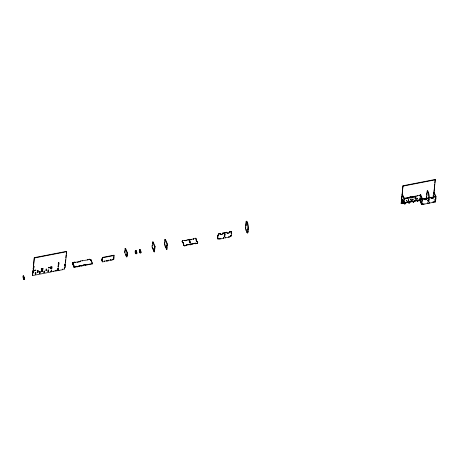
<?xml version="1.0" encoding="UTF-8"?>
<svg xmlns="http://www.w3.org/2000/svg" width="459" height="459" viewBox="0 0 459 459"><rect width="100%" height="100%" fill="white"/><g stroke="black" fill="none" stroke-linecap="round" stroke-linejoin="round"><path stroke-width="0.34" stroke-dasharray="2.29 1.72" d="M406.255 200.468L406.714 200.376L406.106 200.118L406.714 200.376M406.904 201.381L407.403 200.962L407.552 201.312L406.904 201.381L406.456 200.331L406.915 200.239L407.368 201.289L407.403 200.962M408.694 199.613L408.711 201.266L408.246 201.352L408.235 199.705L408.849 199.963L408.235 199.705M408.246 201.352L408.401 199.889L409.015 200.147L408.912 201.128L408.453 201.214L408.401 199.889M408.694 201.426L408.866 199.803M411 200.967L410.501 199.797L410.656 198.334M411.666 200.13L411.166 200.549L410.822 198.523M411.712 201.455L410.96 199.711L411.115 198.248M411.631 200.457L411.281 198.431M412.498 198.873L412.36 200.17L412.825 200.084L412.957 198.781L412.498 198.873L412.71 200.382M412.509 200.52L412.664 199.057L413.278 199.321L413.175 200.296M412.974 200.434L413.129 198.971M414.764 197.158L414.764 198.971M416.772 199.694L416.927 198.225L417.386 198.139L417.237 199.602L416.772 199.694L416.761 198.041L417.374 198.299L416.761 198.041M416.973 199.55L416.927 198.225M417.22 197.949L417.082 199.252L416.623 199.344M417.438 199.464L417.386 198.139M419.606 199.395L419.744 198.093L420.358 198.357L419.744 198.093M419.761 199.745L419.962 197.795L419.503 197.886A3.683 0.947 79 0 0 420.048 198.718M420.071 199.309L420.209 198.007M420.358 198.357L420.559 196.406M410.719 199.499L411.178 199.407M412.647 199.223L413.111 199.131L412.957 198.781M408.55 200.239L409.015 200.147M410.501 199.797L410.96 199.711M412.813 199.407L413.278 199.321M417.076 198.575L417.541 198.489M408.097 201.002L408.562 200.916M434.449 199.476L433.99 199.562L434.289 200.262L433.927 199.005M427.576 199.929L428.029 200.973M427.117 200.015L427.57 201.065M427.082 200.342L427.536 201.392M411.201 200.222L411.356 200.572M406.697 200.543L407.449 202.287M420.375 198.489A3.683 0.947 79 0 1 420.1 198.07M410.828 199.195L410.369 199.286L410.518 199.636L410.977 199.545L410.828 199.195"/><path stroke-width="0.69" d="M24.247 278.12L24.212 278.447L23.868 276.421L23.547 275.888L23.088 275.974L23.082 277.787L23.834 279.537L24.293 279.445L24.396 278.47L23.788 278.211M23.237 276.324L23.713 276.071L23.237 276.324L23.088 275.974M23.868 277.414L23.753 278.538L23.3 277.488L23.403 276.513L23.868 276.421M23.834 279.537L24.023 277.735M32.612 275.549L32.95 272.302L33.415 272.21L33.484 271.562L32.87 271.298L33.329 271.212L33.266 271.86L32.801 271.952L32.612 275.549L51.047 271.957L51.213 270.334L51.678 270.242L51.54 271.544L57.036 270.787L56.922 270.116L57.036 270.787M32.87 271.298L33.57 268.934M33.846 266.329L33.995 266.679L33.381 266.421L33.846 266.329L33.111 269.02L33.719 269.284L33.019 271.648M33.381 266.421L34.305 257.637L66.566 251.348L65.385 264.384L64.92 264.476L64.788 265.772L65.247 265.686L64.633 265.422L64.788 265.772M33.26 269.37L33.249 267.723M33.536 266.771L34.305 257.637M33.398 268.073L33.857 267.981L33.995 266.679M34.012 270.821L33.897 270.144L34.012 270.821L35.854 270.46L35.888 270.133L34.046 270.494M35.303 274.069L35.291 272.422L35.303 274.069L35.768 273.983L35.75 272.33L35.768 273.983M37.426 272.003L37.558 270.701L38.022 270.615L38.034 272.262L37.426 272.003L37.885 271.917L38.022 270.615M37.575 272.353L37.558 270.701M39.417 272.893L39.554 271.59L40.013 271.498L40.031 273.151L39.417 272.893L39.881 272.801L40.013 271.498M39.566 273.237L39.554 271.59M41.385 269.381L41.27 268.704L41.385 269.381L43.226 269.02L43.261 268.699L41.419 269.054M41.838 271.521L41.976 270.225L42.435 270.133L42.297 271.435L41.838 271.521L41.821 269.875M44.294 272.319L44.431 271.017L43.966 271.108L43.829 272.411L44.294 272.319L43.68 272.061M46.239 269.393L46.698 269.301L46.56 270.603L46.101 270.69L46.084 269.043M46.56 270.603L46.548 268.951M48.092 271.579L48.229 270.276L48.694 270.185L48.556 271.487L48.092 271.579L48.08 269.926M48.757 267.941L48.643 267.27L48.757 267.941L50.599 267.586L50.484 266.909L50.599 267.586M48.556 271.487L48.539 269.835M50.926 268.796L50.846 267.792L50.926 268.796L51.385 268.704L51.867 266.639M51.385 268.704L51.27 268.033M51.408 266.731L51.454 268.056L50.995 268.142M51.454 268.056L51.557 267.081L52.016 266.989L51.884 268.291L51.419 268.377M51.528 269.892L51.54 271.544M58.224 264.126L58.362 262.823L58.827 262.737L58.838 264.384L58.224 264.126L58.689 264.034L58.827 262.737M57.759 270.328L57.748 268.681L57.759 270.328L57.071 270.466M58.241 265.778L58.104 267.075L58.563 266.989L58.7 265.686L58.092 265.428M58.379 264.476L58.362 262.823M58.224 270.242L58.207 268.59L58.224 270.242L58.913 270.104L58.878 270.431L62.567 269.708L62.453 269.037M58.563 266.989L58.551 265.336M64.633 265.422L64.771 264.126L65.385 264.384M62.602 269.387L64.444 269.026L64.432 267.373M64.96 266.633L65.098 265.336M65.379 262.623L65.677 259.805M65.901 257.694L66.194 254.871M66.343 253.466L66.566 251.348M64.581 267.723L65.04 267.637L65.247 265.686M72.585 263.971L73.079 263.552L72.585 263.971L72.321 262.944L73.239 262.766L73.09 262.416L74.932 262.055L75.052 262.732M73.09 262.416L73.205 263.087L72.287 263.271M73.188 265.365L73.681 264.952L73.188 265.365L73.079 263.552M72.883 264.665L73.383 264.252M87.801 259.863L87.835 259.536L89.683 259.18L89.832 259.53L90.75 259.346L91.054 260.046L90.595 260.138L90.893 260.838L91.352 260.746L92.523 263.868L85.15 265.308L85.03 264.631L83.188 264.992L83.303 265.669L81.002 266.117L80.882 265.44L79.04 265.801L79.155 266.478L76.854 266.926L76.739 266.249L74.892 266.61L75.006 267.287L74.088 267.465L73.819 266.438L74.283 266.352L73.681 264.952M74.088 267.465L73.819 266.438M74.897 262.382L74.932 262.055M75.006 267.287L74.892 266.61M76.854 266.926L76.739 266.249M79.155 266.478L79.04 265.801M87.835 259.536L87.99 259.886L80.463 260.976L80.577 261.653L77.123 262.324M81.002 266.117L80.882 265.44M82.276 260.942L82.304 260.614M83.303 265.669L83.188 264.992M85.15 265.308L85.03 264.631M89.648 259.507L89.683 259.18M90.75 259.346L91.02 260.373L90.561 260.465M91.02 260.373L91.054 260.046M91.352 260.746L92.523 263.868M101.76 260.098L102.368 260.356L101.76 260.098L102.495 257.407L114.016 255.158L113.752 259.41L110.958 260.276L110.837 259.599L110.958 260.276M101.909 260.448L101.898 258.796M102.219 260.006L102.082 261.309L102.661 261.894L104.503 261.532L104.388 260.861M102.231 261.659L102.368 260.356M102.047 259.146L102.506 259.054L102.495 257.407M106.809 261.085L106.689 260.408L106.809 261.085L108.651 260.723L108.536 260.052M113.752 259.41L113.878 256.461M126.787 256.432L126.323 256.524L124.705 252.352L124.842 251.05L125.301 250.958M127.241 253.856L127.12 256.805L126.661 256.897L126.782 253.942L127.395 254.206L127.527 252.903L125.577 248.359L125.118 248.445L124.991 251.4L124.842 251.05M126.323 256.524L126.357 256.197L126.661 256.897M126.931 254.292L127.068 252.995L125.118 248.445M136.512 253.064A3.683 0.947 79 0 1 135.221 252.892L135.244 250.918L135.703 250.826L136.512 253.064L136.977 252.972L136.26 250.901L135.761 251.314L136.26 250.901M135.921 250.528L135.853 251.176L135.394 251.268L135.462 250.614L135.921 250.528L136.225 251.222M135.703 250.826L135.635 251.475L135.175 251.566M140.689 252.249A3.683 0.947 79 0 1 139.398 252.077L139.421 250.103L139.88 250.012L140.689 252.249L141.148 252.157L140.431 250.086L139.972 250.172M140.431 250.086L140.397 250.413L140.098 249.713L139.639 249.799L139.57 250.453L139.421 250.103M139.88 250.012L139.811 250.66L139.352 250.752M140.098 249.713L139.938 250.499L139.639 249.799M152.64 245.249L152.176 245.341L152.004 246.965L152.618 247.229M152.79 245.599L152.325 245.691L152.52 242.088L153.128 242.346L152.52 242.088M152.158 247.315L152.193 246.994L153.358 250.115L153.817 250.023M152.669 242.438L153.163 242.025L155.119 246.569L154.947 248.193L154.333 247.935L154.109 251.859L154.568 251.773L154.798 247.843M153.128 242.346L153.163 242.025M153.358 250.115L153.392 249.788L154.109 251.859M154.488 248.285L154.654 246.655L152.704 242.111M165.016 242.84L164.552 242.926L164.379 244.555L164.993 244.813L165.028 244.486L164.534 244.905M164.552 242.926L164.701 243.276L164.896 239.673L165.504 239.937L164.896 239.673M165.045 240.023L165.538 239.609L167.495 244.154L167.323 245.783L166.709 245.519L167.323 245.783M165.504 239.937L165.538 239.609M166.192 247.613L165.733 247.699L164.569 244.578M165.733 247.699L165.768 247.378L166.485 249.449L166.944 249.357L167.174 245.433M166.485 249.449L166.709 245.519M166.864 245.869L167.03 244.245L165.079 239.701M182.693 242.88L183.193 242.461L182.693 242.88L182.097 241.48L182.441 240.717L184.283 240.355L184.432 240.705L189.814 239.277L189.928 239.954L189.814 239.277M182.407 241.038L182.441 240.717M183.193 242.461L183.898 245.674L184.392 245.261L183.898 245.674M184.248 240.682L184.283 240.355M197.158 241.256L196.659 241.669L197.158 241.256L197.754 242.656L197.295 242.742L197.41 243.419L195.568 243.781L195.454 243.104L191.764 243.821L191.879 244.498L190.037 244.854L189.923 244.182L186.234 244.899L186.354 245.576L184.507 245.932L184.392 245.261M186.354 245.576L186.234 244.899M187.966 239.638L188.087 240.309L188.121 239.988M190.588 243.236L189.722 240.809L189.263 240.9L190.164 243L190.623 242.909L189.722 240.809M190.037 244.854L189.923 244.182M191.879 244.498L191.764 243.821M193.497 238.56L193.618 239.231L193.497 238.56L195.345 238.198L195.459 238.875L195.918 238.783L195.953 238.456L195.494 238.548M195.345 238.198L195.459 238.875M195.568 243.781L195.454 243.104M196.062 240.269L196.555 239.856L195.953 238.456M197.41 243.419L197.295 242.742M197.261 243.069L197.754 242.656M223.493 238.33L223.378 237.659L223.493 238.33L219.809 239.053L219.695 238.376L219.844 238.726L217.996 239.087L218.1 238.112L217.491 237.848L218.364 233.861L220.091 233.522A1.463 0.907 -23.3 0 0 221.364 234.297A1.463 0.907 -23.3 0 0 222.856 232.983L226.769 232.22A1.463 0.907 -23.3 0 0 228.043 232.994A1.463 0.907 -23.3 0 0 229.534 231.68L231.267 231.342L231.244 233.315L231.703 233.229L231.095 232.965L231.244 233.315M217.641 238.198L217.727 235.576M217.996 239.087L217.95 237.762L217.491 237.848M217.882 235.926L218.341 235.834L218.364 233.861M219.809 239.053L219.844 238.726M224.204 236.224L224.445 233.947L224.904 233.855L224.818 236.483L224.204 236.224L224.669 236.133L224.904 233.855M224.359 236.574L224.445 233.947M229.024 237.257L228.909 236.58L229.024 237.257L223.527 238.009M231.095 232.965L231.267 231.342M230.9 236.569L230.854 235.243L230.9 236.569L229.058 236.93M231.003 235.593L231.468 235.507L231.703 233.229M247.321 232.174L246.856 232.26L245.387 228.439L245.525 227.136L245.99 227.05M245.525 227.136L245.68 227.486L245.869 223.889L246.328 223.797M246.477 224.147L246.018 224.239L246.144 221.284L246.753 221.542L246.144 221.284M246.294 221.634L246.787 221.221A4.211 1.084 79 0 1 247.636 223.045L247.82 223.665A4.211 1.084 79 0 1 248.319 228.02L248.089 231.944L247.481 231.686L248.089 231.944M246.753 221.542L246.787 221.221M246.856 232.26L247.355 231.847M247.94 231.594L247.803 232.897L247.344 232.983L247.481 231.686M247.631 232.036L247.854 228.106A4.211 1.084 79 0 0 247.361 223.757L247.177 223.131A4.211 1.084 79 0 0 246.328 221.307M404.023 203.13L401.292 203.664L401.143 203.314L402.985 185.752L435.247 179.463L434.065 192.499L433.6 192.585M401.292 203.664L401.482 200.061L401.941 199.975M401.803 198.787L401.7 199.763L401.55 199.413L402.009 199.321M402.388 195.746L401.929 195.838L401.941 197.485L401.791 197.135M402.985 185.752L402.216 194.886L402.675 194.794L404.477 198.988L404.339 200.29L403.731 200.032L403.742 201.685L404.201 201.593L404.052 201.243M402.101 199.487L402.067 199.814L401.768 199.114M402.405 200.187L403.57 203.308L422.005 199.717L420.088 194.846M402.669 201.208L401.654 198.437M403.765 202.195L403.272 202.608L403.731 202.517M403.57 203.308L404.018 199.08L402.061 194.536L402.526 194.444M404.201 201.593L404.069 202.895L403.914 202.545M404.534 198.575L404.419 197.898M404.637 203.096L404.672 202.769L404.718 204.094L405.182 204.008L405.131 202.683L405.096 203.004M406.335 202.769L406.221 202.092M408.642 202.321L408.676 201.994L406.37 202.442M409.359 202.172L409.394 201.851L409.445 203.176L408.98 203.262L409.084 202.287M410.065 197.496L410.099 197.169M410.369 201.283L410.484 201.96L410.335 201.61M411.907 197.135L411.941 196.808M413.811 201.369L413.708 202.344L413.243 202.43L413.347 201.455M415.642 198.345L415.848 196.395L404.327 198.638M415.848 196.395L415.59 200.646L415.435 200.296M417.438 196.056L417.323 195.385M417.426 200.6L417.461 200.279L417.506 201.604L417.971 201.512L417.919 200.187M419.314 195.373L419.279 195.7L419.744 195.609M419.727 200.072L419.761 199.745L420.324 201.472L420.788 201.381M420.237 195.195L420.731 194.777L422.687 199.321L422.515 200.95L421.901 200.692L421.666 202.964L422.274 203.228L422.137 204.525L421.528 204.266L420.96 202.545L420.926 202.867M404.568 198.248L420.696 195.104L420.731 194.777M433.089 197.468L433.635 192.264L434.099 192.172L436.05 196.716L435.505 201.92L421.678 204.616L422.223 199.413L420.272 194.868M423.984 204.169L424.018 203.842L422.171 204.203L422.022 203.853M425.717 198.902L425.751 198.581M423.904 198.936L426.44 198.443L426.428 196.791L426.577 197.141M426.44 198.443L427.226 190.961L427.69 190.875A4.211 1.084 79 0 1 428.54 192.7L428.723 193.319A4.211 1.084 79 0 1 429.217 197.668M427.69 190.875L427.518 192.499L426.904 192.241M427.553 202.775L427.668 203.452L427.518 203.102M428.62 199.063L428.528 201.69L428.993 201.599L429.079 198.971M433.984 191.443L434.283 188.626M434.432 187.215L434.725 184.398M434.874 182.986L435.247 179.463M433.084 201.696L433.198 202.373L433.049 202.023M435.029 200.359L435.04 202.012L434.891 201.662M435.384 201.249L435.505 201.92M435.671 198.563L435.643 200.623L435.178 200.709M34.459 257.987L66.716 251.698M403.134 186.102L435.396 179.813M246.007 222.586L246.466 222.495M247.321 223.625L247.78 223.533M152.382 243.39L152.841 243.299M164.758 240.975L165.217 240.883M245.731 225.185L246.19 225.099M245.881 225.535L246.345 225.449M125.129 250.098L125.588 250.006M58.511 263.173L58.976 263.082M402.078 196.188L402.537 196.096M427.191 191.288L427.656 191.196M245.387 228.439L245.852 228.352M247.854 228.106L248.319 228.02M188.551 239.839L189.779 239.604M124.705 252.352L125.164 252.261M189.963 239.627L193.652 238.909M154.654 246.655L155.119 246.569M167.03 244.245L167.495 244.154M218.513 234.205L220.24 233.872A1.463 0.907 -23.3 0 0 221.513 234.647A1.463 0.907 -23.3 0 0 223.005 233.333L226.924 232.57A1.463 0.907 -23.3 0 0 228.192 233.344A1.463 0.907 -23.3 0 0 229.689 232.03L231.416 231.692M409.95 196.819L410.868 196.641L411.023 196.991M428.224 193.273L428.683 193.187M182.097 241.48L182.556 241.388M185.625 240.791L186.859 240.55M190.542 239.833L191.77 239.592M33.863 270.471L35.704 270.11M41.235 269.031L42.463 268.79M48.608 267.591L50.45 267.236M75.087 262.405L80.612 261.326L80.463 260.976M48.792 267.62L50.633 267.258M102.644 257.757L114.165 255.508M127.068 252.995L127.527 252.903M247.717 229.408L248.181 229.316M245.99 229.839L246.454 229.747M404.018 199.08L415.997 196.745M420.536 195.89L420.077 195.982L420.375 196.681L420.84 196.59L422.005 199.717M57.954 266.725L58.413 266.639M189.687 241.136L189.228 241.227L189.906 242.8M224.594 234.297L225.059 234.205M245.955 230.166L246.42 230.074M247.871 229.758L248.33 229.666M136.099 251.687L136.558 251.601M140.27 250.872L140.735 250.786M152.79 248.388L153.254 248.302M165.165 245.978L165.63 245.886M196.555 239.856L196.096 239.948L196.693 241.342M50.777 268.446L51.236 268.354M135.325 251.916L135.784 251.825M139.502 251.102L139.961 251.01M37.713 271.051L38.172 270.965M427.243 195.104L426.635 194.84L426.767 193.543L426.922 193.887M136.065 252.014L136.524 251.922M140.236 251.199L140.701 251.107M152.755 248.715L153.22 248.623M165.131 246.299L165.596 246.213M41.689 271.171L42.297 271.435M46.411 270.253L45.952 270.34L46.101 270.69M125.755 254.797L126.219 254.711M135.221 252.892L135.686 252.8M139.398 252.077L139.857 251.985M153.059 249.415L153.518 249.323M165.435 246.999L165.894 246.913M125.72 255.124L126.185 255.032M35.441 272.772L35.905 272.68M39.703 271.94L40.168 271.848M126.644 255.244L127.103 255.152M57.897 269.026L58.356 268.94M126.793 255.594L127.258 255.502M154.098 250.212L154.557 250.121M166.474 247.797L166.933 247.711M433.721 195.752L433.112 195.488M35.154 273.719L35.618 273.633M47.943 271.229L48.407 271.137M154.247 250.562L154.706 250.471M166.623 248.147L167.082 248.061M73.784 266.765L74.249 266.673M58.069 269.892L58.763 269.754M113.602 259.06L112.684 259.243L112.834 259.593M217.847 238.737L219.075 238.496M425.602 198.231L426.291 198.093M422.532 198.976L424.265 198.638L424.414 198.988A1.463 0.907 -23.3 0 0 425.688 199.763A1.463 0.907 -23.3 0 0 427.18 198.449L431.099 197.686A1.463 0.907 -23.3 0 0 432.367 198.46A1.463 0.907 -23.3 0 0 433.858 197.146L436.05 196.716M424.363 199.126A1.463 0.907 -23.3 0 0 425.912 199.304A1.463 0.907 -23.3 0 0 427.031 198.099L430.944 197.336A1.463 0.907 -23.3 0 0 432.217 198.11A1.463 0.907 -23.3 0 0 433.709 196.796L435.436 196.458M55.04 270.799L56.273 270.558M74.857 266.937L76.705 266.576M79.005 266.128L80.847 265.767M83.154 265.319L84.995 264.958M106.66 260.735L107.578 260.557L107.727 260.907M153.96 251.515L154.568 251.773M166.336 249.099L166.944 249.357M186.199 245.226L189.888 244.509M191.73 244.148L195.419 243.431M219.66 238.703L220.888 238.462M401.143 203.314L402.509 203.05M74.123 267.138L75.041 266.96M76.888 266.599L79.189 266.151M81.036 265.79L83.337 265.342M85.185 264.981L92.557 263.546M104.537 261.211L106.844 260.758M108.685 260.402L110.992 259.949M184.541 245.611L186.383 245.249M190.072 244.532L191.914 244.171M195.603 243.454L197.445 243.092M410.518 201.633L412.825 201.185L412.79 201.512L412.641 201.162M422.039 199.39L414.666 200.824L414.632 201.151L414.483 200.801M428.821 197.978L433.583 197.049M406.99 202.379L407.449 202.287M422.223 199.413L424.414 198.988M405.389 202.867L420.186 199.981M23.3 277.488L23.765 277.397M428.769 199.413L429.228 199.321M420.358 201.145L420.823 201.053M23.937 278.561L24.396 278.47M435.878 198.345L435.419 198.431L435.591 196.808L433.635 192.264M427.702 203.125L429.544 202.763L429.509 203.09L429.36 202.74M433.233 202.046L435.075 201.685M433.91 192.149L434.065 192.499M433.313 193.537L433.468 193.887M433.709 196.796L433.858 197.146M433.124 197.141L433.526 198.07M431.127 197.152L431.282 197.502M430.944 197.336L431.099 197.686M427.031 198.099L427.18 198.449M420.547 194.754L420.696 195.104M419.572 199.722L421.678 204.616M417.007 200.434L417.506 201.604M413.198 201.105L413.708 202.344M412.744 201.266L413.243 202.43M409.411 201.788L409.566 202.138M408.481 202.098L408.98 203.262M404.345 202.78L404.494 203.13L404.528 202.803L403.604 202.981L403.306 202.281M404.218 202.93L404.718 204.094M403.134 201.122L403.283 201.472L402.818 201.558A3.683 0.947 79 0 1 401.527 201.386M245.869 223.889L246.018 224.239M246.89 231.938L247.344 232.983M231.313 235.157L231.468 235.507M229.534 231.68L229.689 232.03M226.769 232.22L226.924 232.57M224.669 236.133L224.818 236.483M225.185 237.624L225.34 237.974M222.856 232.983L223.005 233.333M220.091 233.522L220.24 233.872M218.191 235.484L218.341 235.834M195.918 238.783L196.521 240.183M197.123 241.583L197.72 242.977M196.263 240.74L196.659 241.669M183.158 242.788L183.755 244.188M184.357 245.582L184.507 245.932M182.125 241.153L182.728 242.553M183.33 243.953L183.933 245.347M152.176 245.341L152.325 245.691M135.462 250.614L135.761 251.314M135.244 250.918L135.394 251.268M112.65 259.564L112.799 259.914M108.502 260.373L108.651 260.723M104.354 261.182L104.503 261.532M102.357 258.704L102.506 259.054M102.512 261.544L102.661 261.894M73.044 263.879L73.348 264.579M73.647 265.279L74.048 266.209M72.321 262.944L72.62 263.644M72.918 264.344L73.222 265.044M64.771 264.126L64.92 264.476M64.891 267.287L65.04 267.637M64.294 268.676L64.444 269.026M62.418 269.364L62.567 269.708M58.689 264.034L58.838 264.384M58.729 270.081L58.878 270.431M53.198 271.16L53.347 271.51M51.729 267.941L51.884 268.291M51.081 271.63L50.926 271.28L51.047 271.957M39.881 272.801L40.031 273.151M37.885 271.917L38.034 272.262M33.708 267.631L33.857 267.981M33.432 270.236L33.582 270.586M32.973 270.322L33.123 270.672M33.266 271.86L33.415 272.21M32.801 271.952L32.95 272.302M23.254 276.163L24.287 278.567M23.547 277.701L24.293 279.445M141.148 252.157A3.683 0.947 79 0 1 140.27 252.679M136.977 252.972A3.683 0.947 79 0 1 136.231 253.632M136.099 253.494A3.683 0.947 79 0 1 135.824 253.075M421.253 197.967A3.683 0.947 79 0 1 421.144 198.42M403.231 201.719A3.683 0.947 79 0 1 402.663 202.224M427.226 190.961A4.211 1.084 79 0 1 428.075 192.786L428.258 193.411A4.211 1.084 79 0 1 428.758 197.76M424.259 198.896A1.463 0.907 -23.3 0 1 424.265 198.638"/></g></svg>
